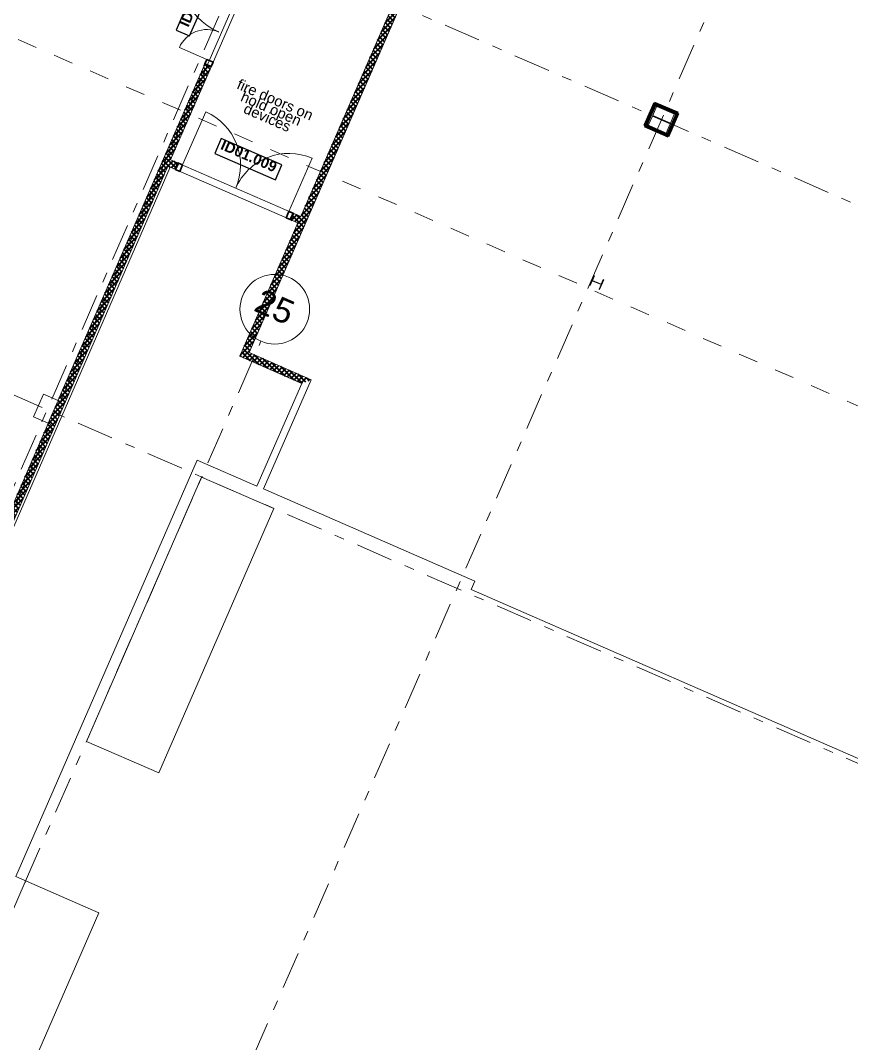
# Model space of a CAD drawing. Header units: millimetres. Extents: x -50172 to 258853, y -59787 to 25069.
# Drawn here: x 164136 to 176065, y -29388 to -14712 of the extents above; entities that cross this region are included whole.
import ezdxf
from ezdxf.enums import TextEntityAlignment as Align

# ---------------------------------------------------------------- set-up
doc = ezdxf.new("R2010")
doc.units = ezdxf.units.MM
doc.header["$MEASUREMENT"] = 0
doc.linetypes.add('Dashed', pattern=[564.444447, 282.222223, -282.222223])
doc.linetypes.add('Double Dashed', pattern=[1093.611073, 529.166651, -211.666656, 141.111112, -211.666656])
for name, color, linetype in [('A-25-M_Wall_Int', 7, 'Continuous'), ('A-95-MC_Marker_Section_P2.Marker', 7, 'Continuous'), ('COLUMN.IFC Import', 7, 'Continuous'), ('New_A-05-M_Gross_Int_Circulation', 7, 'Continuous'), ('New_A-15-MG_Structural_Grid_Phase_2', 7, 'Continuous'), ('New_A-20-M_Floor_Slab', 7, 'Continuous'), ('New_A-25-M_Wall_Int', 7, 'Continuous'), ('New_A-35-M_FFE-Zone', 7, 'Continuous'), ('New_ArchiCAD Door Markers', 7, 'Continuous'), ('New_ArchiCAD Doors', 7, 'Continuous')]:
    doc.layers.add(name, color=color, linetype=linetype)
for name, color, linetype, lineweight, true_color in [('A-25-M_Wall_Int_Pen_No__107', 7, 'Continuous', 15, 0xa6a6a6), ('A-25-M_Wall_Int_Pen_No__27', 7, 'Continuous', 50, 0x2a2a2a), ('New_A-05-M_Gross_Int_Circulation_Pen_No__74', 7, 'Continuous', 20, 0x606060), ('New_A-15-MG_Structural_Grid_Phase_2_Pen_No__222', 7, 'Continuous', 13, 0x65af33), ('New_A-35-M_FFE-Zone_Pen_No__74', 7, 'Continuous', 20, 0x606060), ('New_ArchiCAD Doors_Pen_No__43', 7, 'Continuous', 30, 0x444444), ('New_ArchiCAD Doors_Pen_No__63', 7, 'Continuous', 20, 0x606060)]:
    doc.layers.add(name, color=color, linetype=linetype, lineweight=lineweight, true_color=true_color)
for name, color, linetype, lineweight in [('A-95-MC_Marker_Section_P2.Marker_Pen_No__1', 7, 'Continuous', 13), ('COLUMN.IFC Import_Pen_No__2', 8, 'Continuous', 15), ('New_A-20-M_Floor_Slab_Pen_No__89', 8, 'Continuous', 20), ('New_A-25-M_Wall_Int_Pen_No__1', 7, 'Continuous', 13), ('New_A-25-M_Wall_Int_Pen_No__155', 5, 'Continuous', 35), ('New_A-95-P_Text_1_50_GA_Pen_No__1', 7, 'Continuous', 13), ('New_ArchiCAD Door Markers_Pen_No__1', 7, 'Continuous', 13), ('New_ArchiCAD Door Markers_Pen_No__5', 7, 'Continuous', 25), ('New_ArchiCAD Doors_Pen_No__1', 7, 'Continuous', 13), ('New_ArchiCAD Zone Stamps_Pen_No__6', 7, 'Continuous', 35), ('New_ArchiCAD Zone Stamps_Pen_No__9', 7, 'Continuous', 13)]:
    doc.layers.add(name, color=color, linetype=linetype, lineweight=lineweight)
doc.styles.add('GENERATED_STYLE_1', font='')
doc.styles.add('GENERATED_STYLE_2', font='')
doc.styles.add('GENERATED_STYLE_3', font='')
doc.styles.add('GENERATED_STYLE_4', font='')
doc.styles.get('GENERATED_STYLE_1').set_extended_font_data('Arial', bold=True)
doc.styles.get('GENERATED_STYLE_2').set_extended_font_data('Swis721 BT', bold=True)
doc.styles.get('GENERATED_STYLE_3').set_extended_font_data('Arial')
doc.styles.get('GENERATED_STYLE_4').set_extended_font_data('Swis721 BT')
pattern_1 = [(45, (168558.73, 0), (-35.35534, 35.35534), []), (135, (168558.73, 0), (35.35534, 35.35534), [])]

# ---------------------------------------------------------------- blocks, each defined once
blk = doc.blocks.new('Corridor 03-First_INB 1150_17_3', base_point=(171311, -8740))
at = {"layer": 'New_A-05-M_Gross_Int_Circulation_Pen_No__74', "linetype": 'Continuous'}
for p, q in [((172818, -1745), (166292, -16710)), ((168159, -17524), (173904, -4351)), ((166292, -16710), (168159, -17524))]:
    blk.add_line(p, q, dxfattribs=at)
at = {"layer": 'New_ArchiCAD Zone Stamps_Pen_No__6'}
for tag, height, style, p in [('ROOM_NAME', 250, 'GENERATED_STYLE_1', (169717, -9578)), ('zoneNameLine2', 250, 'GENERATED_STYLE_1', (170149, -9766)), ('measuredAreaCode', 200, 'GENERATED_STYLE_3', (170941, -10100)), ('DUMMY_650', 200, 'GENERATED_STYLE_3', (171289, -9303)), ('ROOM_NUMBER', 200, 'GENERATED_STYLE_3', (170581, -9943)), ('DUMMY_651', 133, 'GENERATED_STYLE_3', (171411, -9009)), ('DUMMY_649', 200, 'GENERATED_STYLE_3', (171075, -9793))]:
    blk.add_attdef(tag, text='', height=height, rotation=66.4404, dxfattribs=dict(at, style=style)).set_placement(p, align=Align.TOP_LEFT)
blk = doc.blocks.new('Corridor 01-First_INB 1151_18_3', base_point=(159318, -29522))
at = {"layer": 'New_A-05-M_Gross_Int_Circulation_Pen_No__74', "linetype": 'Continuous'}
for p, q in [((166286, -16816), (163370, -23503)), ((168118, -17615), (166286, -16816)), ((167285, -19529), (168118, -17615)), ((168174, -19917), (167285, -19529)), ((167531, -21392), (168174, -19917)), ((164071, -26991), (166674, -21019)), ((166674, -21019), (167531, -21392)), ((165260, -27512), (164071, -26991)), ((163538, -31463), (165260, -27512))]:
    blk.add_line(p, q, dxfattribs=at)
at = {"layer": 'New_ArchiCAD Zone Stamps_Pen_No__9'}
for tag, height, style, p in [('ROOM_NAME', 250, 'GENERATED_STYLE_1', (158537, -27985)), ('zoneNameLine2', 250, 'GENERATED_STYLE_1', (158349, -28418)), ('ROOM_NUMBER', 200, 'GENERATED_STYLE_3', (158161, -28838)), ('measuredAreaCode', 200, 'GENERATED_STYLE_3', (158003, -29198)), ('DUMMY_649', 200, 'GENERATED_STYLE_3', (158311, -29332)), ('DUMMY_650', 200, 'GENERATED_STYLE_3', (158940, -29607)), ('DUMMY_651', 133, 'GENERATED_STYLE_3', (159219, -29713))]:
    blk.add_attdef(tag, text='', height=height, rotation=336.4404, dxfattribs=dict(at, style=style)).set_placement(p, align=Align.TOP_LEFT)
blk = doc.blocks.new('Research space 1_INB 1103_20_3', base_point=(162001, -12753))
at = {"layer": 'New_A-35-M_FFE-Zone_Pen_No__74', "linetype": 'Continuous'}
for p, q in [((159203, -10027), (157821, -11313)), ((167550, -13666), (159203, -10027)), ((157400, -10860), (150703, -17143)), ((157821, -11313), (157400, -10860)), ((164711, -20177), (167550, -13666)), ((150703, -17143), (151167, -17642)), ((151167, -17642), (151507, -17326)), ((151507, -17326), (163647, -22618)), ((164325, -20396), (164467, -20071)), ((164467, -20071), (164711, -20177)), ((164569, -20502), (164325, -20396)), ((163647, -22618), (164569, -20502))]:
    blk.add_line(p, q, dxfattribs=at)
at = {"layer": 'New_ArchiCAD Zone Stamps_Pen_No__9'}
for tag, height, style, p in [('ROOM_NAME', 250, 'GENERATED_STYLE_1', (159505, -14912)), ('zoneNameLine2', 250, 'GENERATED_STYLE_1', (159316, -15344)), ('ROOM_NUMBER', 200, 'GENERATED_STYLE_3', (159128, -15765)), ('measuredAreaCode', 200, 'GENERATED_STYLE_3', (158971, -16125)), ('DUMMY_649', 200, 'GENERATED_STYLE_3', (159278, -16259)), ('DUMMY_650', 200, 'GENERATED_STYLE_3', (159889, -16525)), ('DUMMY_651', 133, 'GENERATED_STYLE_3', (160168, -16632))]:
    blk.add_attdef(tag, text='', height=height, rotation=336.4404, dxfattribs=dict(at, style=style)).set_placement(p, align=Align.TOP_LEFT)
blk = doc.blocks.new('Computer Lab D_INB 1102_21_3', base_point=(171496, -13266))
at = {"layer": 'New_A-35-M_FFE-Zone_Pen_No__74', "linetype": 'Continuous'}
for p, q in [((173995, -4392), (167417, -19476)), ((173094, -16223), (173237, -15896)), ((173237, -15896), (173575, -16043)), ((173575, -16043), (173432, -16370)), ((173432, -16370), (173094, -16223)), ((167417, -19476), (168307, -19864)), ((168307, -19864), (167623, -21432)), ((167623, -21432), (170656, -22755)), ((170656, -22755), (170603, -22876)), ((170603, -22876), (179250, -26646))]:
    blk.add_line(p, q, dxfattribs=at)
at = {"layer": 'New_ArchiCAD Zone Stamps_Pen_No__9'}
for tag, height, style, p in [('ROOM_NAME', 250, 'GENERATED_STYLE_1', (176836, -11737)), ('zoneNameLine2', 250, 'GENERATED_STYLE_1', (176648, -12169)), ('ROOM_NUMBER', 200, 'GENERATED_STYLE_3', (176460, -12590)), ('measuredAreaCode', 200, 'GENERATED_STYLE_3', (176303, -12950)), ('DUMMY_649', 200, 'GENERATED_STYLE_3', (176610, -13084)), ('DUMMY_650', 200, 'GENERATED_STYLE_3', (177239, -13359)), ('DUMMY_651', 133, 'GENERATED_STYLE_3', (177518, -13465))]:
    blk.add_attdef(tag, text='', height=height, rotation=336.4404, dxfattribs=dict(at, style=style)).set_placement(p, align=Align.TOP_LEFT)
blk = doc.blocks.new('Slab_4_3', base_point=(147233, -27555))
at = {"layer": 'New_A-20-M_Floor_Slab_Pen_No__89', "linetype": 'Continuous', "flags": 128}
blk.add_lwpolyline([(165083, -25054), (166737, -21261), (167775, -21714), (166121, -25507)], close=True, dxfattribs=at)
blk = doc.blocks.new('Door Stamp 17[8]_3', base_point=(167186, -17209))
at = {"layer": 'New_ArchiCAD Door Markers_Pen_No__5', "linetype": 'Continuous'}
for p, q in [((167019, -16404), (166925, -16620)), ((167890, -16783), (167019, -16404)), ((166925, -16620), (167795, -16999)), ((166925, -16620), (167795, -16999)), ((167795, -16999), (167890, -16783))]:
    blk.add_line(p, q, dxfattribs=at)
at = {"layer": 'New_ArchiCAD Door Markers_Pen_No__1', "style": 'GENERATED_STYLE_1'}
blk.add_attdef('AC_WIDO_ID', text='', height=150, rotation=336.4404, dxfattribs=at).set_placement((166978, -16594), align=Align.BOTTOM_LEFT)
blk = doc.blocks.new('Double Door 19[8]_3', base_point=(168559, 0))
at = {"layer": 'New_ArchiCAD Doors_Pen_No__1', "linetype": 'Continuous'}
for p, q in [((166357, -16847), (166363, -16834)), ((166363, -16834), (166364, -16831)), ((166364, -16831), (166389, -16772)), ((166389, -16772), (166391, -16769)), ((166391, -16769), (166397, -16756)), ((168016, -17571), (168022, -17557)), ((168022, -17557), (168023, -17554)), ((168023, -17554), (168048, -17496)), ((168048, -17496), (168050, -17493)), ((168050, -17493), (168056, -17479))]:
    blk.add_line(p, q, dxfattribs=at)
at = {"layer": 'New_ArchiCAD Doors_Pen_No__43', "linetype": 'Continuous'}
for p, q in [((166397, -16756), (166357, -16847)), ((166363, -16850), (166357, -16847)), ((166403, -16758), (166363, -16850)), ((166363, -16850), (166423, -16876)), ((166403, -16758), (166397, -16756)), ((166463, -16785), (166403, -16758)), ((166423, -16876), (166463, -16785)), ((167989, -17450), (167949, -17542)), ((168049, -17476), (167989, -17450)), ((167949, -17542), (168009, -17568)), ((168009, -17568), (168049, -17476)), ((168009, -17568), (168016, -17571)), ((168056, -17479), (168016, -17571)), ((168049, -17476), (168056, -17479))]:
    blk.add_line(p, q, dxfattribs=at)
at = {"layer": 'New_ArchiCAD Doors_Pen_No__63', "linetype": 'Continuous'}
for p, q in [((166463, -16785), (166796, -16022)), ((167989, -17450), (168321, -16687))]:
    blk.add_line(p, q, dxfattribs=at)
for centre, start, end in [((166463, -16785), 336.4404, 66.4404), ((167989, -17450), 66.4404, 156.4404)]:
    blk.add_arc(centre, 832, start, end, dxfattribs=at)
at = {"layer": 'New_ArchiCAD Door Markers'}
ref = blk.add_blockref('Door Stamp 17[8]_3', (167186, -17209), dxfattribs=at)
ref.add_attrib('AC_WIDO_ID', 'ID01.009', dxfattribs={"layer": 'New_ArchiCAD Door Markers_Pen_No__1', "color": 7, "height": 150, "rotation": 336.4404, "style": 'GENERATED_STYLE_1'}).set_placement((166978, -16594), align=Align.BOTTOM_LEFT)
blk = doc.blocks.new('Wall_130_3', base_point=(168211, -17656))
at = {"layer": 'New_A-25-M_Wall_Int_Pen_No__155', "linetype": 'Continuous'}
h = blk.add_hatch(dxfattribs=at)
h.set_pattern_fill('Grid_5x5_Diagonal_0003', color=256, style=0, pattern_type=2)
h.set_pattern_definition(pattern_1)
h.paths.add_polyline_path([(166259, -16788), (166253, -16802), (166357, -16847), (166363, -16834), (166364, -16831), (166389, -16772), (166391, -16769), (166397, -16756), (166292, -16710), (166286, -16724), (166285, -16727), (166260, -16785)])
h = blk.add_hatch(dxfattribs=at)
h.set_pattern_fill('Grid_5x5_Diagonal_0003', color=256, style=0, pattern_type=2)
h.set_pattern_definition(pattern_1)
h.paths.add_polyline_path([(168022, -17557), (168016, -17571), (168119, -17616), (168125, -17602), (168127, -17599), (168152, -17541), (168153, -17538), (168159, -17524), (168056, -17479), (168050, -17493), (168048, -17496), (168023, -17554)])
at = {"layer": 'New_A-25-M_Wall_Int_Pen_No__1', "linetype": 'Continuous'}
for p, q in [((166357, -16847), (166363, -16834)), ((166363, -16834), (166364, -16831)), ((166364, -16831), (166389, -16772)), ((166389, -16772), (166391, -16769)), ((166391, -16769), (166397, -16756)), ((168016, -17571), (168022, -17557)), ((168022, -17557), (168023, -17554)), ((168023, -17554), (168048, -17496)), ((168048, -17496), (168050, -17493)), ((168050, -17493), (168056, -17479))]:
    blk.add_line(p, q, dxfattribs=at)
at = {"layer": 'New_A-25-M_Wall_Int_Pen_No__1', "linetype": 'Continuous', "flags": 128}
for points in [[(166397, -16756), (166292, -16710)], [(166253, -16802), (166357, -16847)], [(168016, -17571), (168119, -17616)], [(168159, -17524), (168056, -17479)]]:
    blk.add_lwpolyline(points, dxfattribs=at)
at = {"layer": 'New_ArchiCAD Doors', "color": 251, "linetype": 'Continuous', "lineweight": 20, "true_color": 0x606060}
blk.add_blockref('Double Door 19[8]_3', (168559, 0), dxfattribs=at)
blk = doc.blocks.new('Wall_131_3', base_point=(168174, -19917))
at = {"layer": 'New_A-25-M_Wall_Int_Pen_No__155', "linetype": 'Continuous'}
h = blk.add_hatch(dxfattribs=at)
h.set_pattern_fill('Grid_5x5_Diagonal_0003', color=256, style=0, pattern_type=2)
h.set_pattern_definition(pattern_1)
h.paths.add_polyline_path([(167305, -19521), (167285, -19529), (168174, -19917), (168194, -19909), (168198, -19907), (168223, -19897), (168256, -19884), (168282, -19874), (168286, -19873), (168306, -19865), (167417, -19477), (167397, -19485), (167393, -19486), (167367, -19497), (167334, -19510), (167309, -19520)])
at = {"layer": 'New_A-25-M_Wall_Int_Pen_No__1', "linetype": 'Continuous', "flags": 128}
for points in [[(168306, -19865), (167417, -19477)], [(167285, -19529), (168174, -19917)]]:
    blk.add_lwpolyline(points, dxfattribs=at)
blk = doc.blocks.new('Wall_135_3', base_point=(167377, -19569))
at = {"layer": 'New_A-25-M_Wall_Int_Pen_No__155', "linetype": 'Continuous'}
h = blk.add_hatch(dxfattribs=at)
h.set_pattern_fill('Grid_5x5_Diagonal_0003', color=256, style=0, pattern_type=2)
h.set_pattern_definition(pattern_1)
h.paths.add_polyline_path([(167285, -19529), (167305, -19521), (167309, -19520), (167334, -19510), (167367, -19497), (167393, -19486), (167397, -19485), (167417, -19477), (173956, -4482), (173948, -4462), (173946, -4458), (173936, -4432), (173923, -4399), (173913, -4374), (173912, -4370), (173904, -4351), (168159, -17524), (168153, -17538), (168152, -17541), (168127, -17599), (168125, -17602), (168119, -17616)])
at = {"layer": 'New_A-25-M_Wall_Int_Pen_No__1', "linetype": 'Continuous', "flags": 128}
for points in [[(173904, -4351), (168159, -17524)], [(167417, -19477), (173956, -4482)], [(168119, -17616), (167285, -19529)]]:
    blk.add_lwpolyline(points, dxfattribs=at)
blk = doc.blocks.new('Door Stamp 17[16]_3', base_point=(167175, -14686))
at = {"layer": 'New_ArchiCAD Door Markers_Pen_No__5', "linetype": 'Continuous'}
for p, q in [((166760, -13953), (166369, -14849)), ((166564, -14933), (166954, -14038)), ((166564, -14933), (166954, -14038)), ((166954, -14038), (166760, -13953)), ((166369, -14849), (166564, -14933))]:
    blk.add_line(p, q, dxfattribs=at)
at = {"layer": 'New_ArchiCAD Door Markers_Pen_No__1', "style": 'GENERATED_STYLE_2'}
blk.add_attdef('AC_WIDO_ID', text='', height=150, rotation=66.4404, dxfattribs=at).set_placement((166587, -14835), align=Align.BOTTOM_LEFT)
blk = doc.blocks.new('Double Door Asymmetric 19[15]_3', base_point=(168559, 0))
at = {"layer": 'New_ArchiCAD Doors_Pen_No__1', "linetype": 'Continuous'}
for p, q in [((167399, -13960), (167385, -13954)), ((167402, -13962), (167399, -13960)), ((167420, -13970), (167402, -13962)), ((167443, -13980), (167420, -13970)), ((167460, -13987), (167443, -13980)), ((167463, -13988), (167460, -13987)), ((167477, -13994), (167463, -13988)), ((166795, -15345), (166782, -15339)), ((166798, -15346), (166795, -15345)), ((166816, -15354), (166798, -15346)), ((166839, -15364), (166816, -15354)), ((166857, -15371), (166839, -15364)), ((166859, -15373), (166857, -15371)), ((166873, -15379), (166859, -15373))]:
    blk.add_line(p, q, dxfattribs=at)
at = {"layer": 'New_ArchiCAD Doors_Pen_No__43', "linetype": 'Continuous'}
for p, q in [((167382, -13961), (167356, -14021)), ((167356, -14021), (167448, -14061)), ((167382, -13961), (167385, -13954)), ((167474, -14001), (167382, -13961)), ((167385, -13954), (167477, -13994)), ((167448, -14061), (167474, -14001)), ((167474, -14001), (167477, -13994)), ((166784, -15332), (166782, -15339)), ((166782, -15339), (166873, -15379)), ((166811, -15272), (166784, -15332)), ((166784, -15332), (166876, -15372)), ((166902, -15312), (166811, -15272)), ((166876, -15372), (166873, -15379)), ((166876, -15372), (166902, -15312))]:
    blk.add_line(p, q, dxfattribs=at)
at = {"layer": 'New_ArchiCAD Doors_Pen_No__63', "linetype": 'Continuous'}
for p, q in [((167356, -14021), (166500, -13648)), ((166811, -15272), (166417, -15100))]:
    blk.add_line(p, q, dxfattribs=at)
for centre, radius, start, end in [((167356, -14021), 934, 156.4404, 246.4404), ((166811, -15272), 430, 66.4404, 156.4404)]:
    blk.add_arc(centre, radius, start, end, dxfattribs=at)
at = {"layer": 'New_ArchiCAD Door Markers'}
ref = blk.add_blockref('Door Stamp 17[16]_3', (167175, -14686), dxfattribs=at)
ref.add_attrib('AC_WIDO_ID', 'ID01.008', dxfattribs={"layer": 'New_ArchiCAD Door Markers_Pen_No__1', "color": 7, "height": 150, "rotation": 66.4404, "style": 'GENERATED_STYLE_2'}).set_placement((166587, -14835), align=Align.BOTTOM_LEFT)
blk = doc.blocks.new('Wall_156_3', base_point=(167594, -13726))
at = {"layer": 'A-25-M_Wall_Int_Pen_No__107', "linetype": 'Continuous'}
for points in [[(167399, -13960), (167405, -13947), (167391, -13941), (167385, -13954)], [(164683, -20190), (164689, -20176), (164675, -20170), (164669, -20184)], [(164547, -20501), (164553, -20487), (164539, -20481), (164533, -20495)]]:
    blk.add_hatch(color=256, dxfattribs=at).paths.add_polyline_path(points)
at = {"layer": 'New_A-25-M_Wall_Int_Pen_No__155', "linetype": 'Continuous'}
h = blk.add_hatch(dxfattribs=at)
h.set_pattern_fill('Grid_5x5_Diagonal_0003', color=256, style=0, pattern_type=2)
h.set_pattern_definition(pattern_1)
h.paths.add_polyline_path([(167391, -13941), (167405, -13947), (167399, -13960), (167402, -13962), (167420, -13970), (167443, -13980), (167460, -13987), (167463, -13988), (167477, -13994), (167594, -13726), (167580, -13720), (167577, -13719), (167560, -13711), (167537, -13701), (167519, -13693), (167516, -13692), (167502, -13686), (167501, -13689), (167475, -13747), (167474, -13750), (167468, -13764)])
h = blk.add_hatch(dxfattribs=at)
h.set_pattern_fill('Grid_5x5_Diagonal_0003', color=256, style=0, pattern_type=2)
h.set_pattern_definition(pattern_1)
h.paths.add_polyline_path([(163574, -22695), (163285, -23357), (163293, -23376), (163294, -23380), (163305, -23407), (163318, -23440), (163328, -23465), (163329, -23469), (163337, -23488), (166253, -16802), (166259, -16788), (166260, -16785), (166285, -16727), (166286, -16724), (166292, -16710), (166873, -15379), (166859, -15373), (166857, -15371), (166839, -15364), (166816, -15354), (166798, -15346), (166795, -15345), (166782, -15339), (164675, -20170), (164689, -20176), (164683, -20190), (164669, -20184), (164539, -20481), (164553, -20487), (164547, -20501), (164533, -20495), (163614, -22603), (163608, -22617), (163607, -22620), (163599, -22638), (163589, -22661), (163581, -22679), (163580, -22681)])
at = {"layer": 'New_A-25-M_Wall_Int_Pen_No__1', "linetype": 'Continuous'}
for p, q in [((167399, -13960), (167385, -13954)), ((167402, -13962), (167399, -13960)), ((167420, -13970), (167402, -13962)), ((167443, -13980), (167420, -13970)), ((167460, -13987), (167443, -13980)), ((167463, -13988), (167460, -13987)), ((167477, -13994), (167463, -13988)), ((166795, -15345), (166782, -15339)), ((166798, -15346), (166795, -15345)), ((166816, -15354), (166798, -15346)), ((166839, -15364), (166816, -15354)), ((166857, -15371), (166839, -15364)), ((166859, -15373), (166857, -15371)), ((166873, -15379), (166859, -15373))]:
    blk.add_line(p, q, dxfattribs=at)
at = {"layer": 'New_A-25-M_Wall_Int_Pen_No__1', "linetype": 'Continuous', "flags": 128}
for points in [[(167468, -13764), (167391, -13941)], [(167477, -13994), (167594, -13726)], [(167516, -13692), (167502, -13686)], [(167560, -13711), (167536, -13701)], [(166782, -15339), (164675, -20170)], [(166292, -16710), (166873, -15379)], [(163337, -23488), (166253, -16802)], [(164669, -20184), (164539, -20481)], [(164533, -20495), (163614, -22603)], [(163574, -22695), (163285, -23357)]]:
    blk.add_lwpolyline(points, dxfattribs=at)
at = {"layer": 'New_ArchiCAD Doors', "color": 251, "linetype": 'Continuous', "lineweight": 20, "true_color": 0x606060}
blk.add_blockref('Double Door Asymmetric 19[15]_3', (168559, 0), dxfattribs=at)
blk = doc.blocks.new('Wall_186_3', base_point=(173094, -16223))
at = {"layer": 'A-25-M_Wall_Int_Pen_No__107', "linetype": 'Continuous'}
blk.add_hatch(color=256, dxfattribs=at).paths.add_polyline_path([(173094, -16223), (173432, -16370), (173425, -16351), (173114, -16215)])
at = {"layer": 'A-25-M_Wall_Int_Pen_No__27', "linetype": 'Continuous', "flags": 128}
for points in [[(173094, -16223), (173432, -16370)], [(173425, -16351), (173114, -16215)]]:
    blk.add_lwpolyline(points, dxfattribs=at)
blk = doc.blocks.new('Wall_187_3', base_point=(173432, -16370))
at = {"layer": 'A-25-M_Wall_Int_Pen_No__107', "linetype": 'Continuous'}
blk.add_hatch(color=256, dxfattribs=at).paths.add_polyline_path([(173432, -16370), (173575, -16043), (173555, -16051), (173425, -16351)])
at = {"layer": 'A-25-M_Wall_Int_Pen_No__27', "linetype": 'Continuous', "flags": 128}
for points in [[(173555, -16051), (173425, -16351)], [(173432, -16370), (173575, -16043)]]:
    blk.add_lwpolyline(points, dxfattribs=at)
blk = doc.blocks.new('Wall_188_3', base_point=(173575, -16043))
at = {"layer": 'A-25-M_Wall_Int_Pen_No__107', "linetype": 'Continuous'}
blk.add_hatch(color=256, dxfattribs=at).paths.add_polyline_path([(173575, -16043), (173237, -15896), (173244, -15916), (173555, -16051)])
at = {"layer": 'A-25-M_Wall_Int_Pen_No__27', "linetype": 'Continuous', "flags": 128}
for points in [[(173575, -16043), (173237, -15896)], [(173244, -15916), (173555, -16051)]]:
    blk.add_lwpolyline(points, dxfattribs=at)
blk = doc.blocks.new('Wall_189_3', base_point=(173237, -15896))
at = {"layer": 'A-25-M_Wall_Int_Pen_No__107', "linetype": 'Continuous'}
blk.add_hatch(color=256, dxfattribs=at).paths.add_polyline_path([(173237, -15896), (173094, -16223), (173114, -16215), (173244, -15916)])
at = {"layer": 'A-25-M_Wall_Int_Pen_No__27', "linetype": 'Continuous', "flags": 128}
for points in [[(173237, -15896), (173094, -16223)], [(173114, -16215), (173244, -15916)]]:
    blk.add_lwpolyline(points, dxfattribs=at)
blk = doc.blocks.new('Column 35')
at = {"layer": 'COLUMN.IFC Import_Pen_No__2', "linetype": 'Continuous'}
for p, q in [((-2.892, 76.2), (-76.1, 76.2)), ((-76.1, 76.2), (-76.1, 69.4)), ((-76.1, 69.4), (-2.9, 69.4)), ((-2.9, 69.4), (-2.892, 76.2)), ((-2.9, 57.8), (-2.9, 69.4)), ((-2.9, -69.4), (-2.9, 57.8)), ((-2.892, 76.2), (76.1, 76.2)), ((76.1, 69.4), (2.9, 69.4)), ((2.9, 69.4), (2.9, -69.4)), ((76.1, 76.2), (76.1, 69.4)), ((-76.1, -76.2), (-76.1, -69.4)), ((-76.1, -69.4), (-2.9, -69.4)), ((76.1, -76.2), (-76.1, -76.2)), ((2.9, -69.4), (76.1, -69.4)), ((76.1, -69.4), (76.1, -76.2))]:
    blk.add_line(p, q, dxfattribs=at)
blk = doc.blocks.new('Column 8')
at = {"layer": 'COLUMN.IFC Import_Pen_No__2', "linetype": 'Continuous'}
for p, q in [((-153.7, 157.25), (153.7, 157.25)), ((-153.7, 138.55), (-153.7, 157.25)), ((153.7, 157.25), (153.7, 138.55)), ((-6, 138.55), (-153.7, 138.55)), ((-6, -138.55), (-6, 138.55)), ((6, 138.55), (6, -138.55)), ((153.7, 138.55), (6, 138.55)), ((-153.7, -138.55), (-6, -138.55)), ((-153.7, -157.25), (-153.7, -138.55)), ((6, -138.55), (153.7, -138.55)), ((153.7, -138.55), (153.7, -157.25)), ((153.7, -157.25), (-153.7, -157.25))]:
    blk.add_line(p, q, dxfattribs=at)
blk = doc.blocks.new('Standard grid marker[20]_3', base_point=(184396, -20956))
at = {"layer": 'New_A-15-MG_Structural_Grid_Phase_2_Pen_No__222', "linetype": 'Double Dashed'}
blk.add_line((183749, -20674), (154944, -8114), dxfattribs=at)
at = {"layer": 'New_A-15-MG_Structural_Grid_Phase_2_Pen_No__222', "style": 'GENERATED_STYLE_4'}
for tag, p in [('AC_MarkerText_1_1', (153839, -7589)), ('AC_MarkerText_1_0', (184854, -21113))]:
    blk.add_attdef(tag, text='', height=350, rotation=336.4404, dxfattribs=at).set_placement(p, align=Align.MIDDLE_CENTER)
blk = doc.blocks.new('Standard grid marker[23]_3', base_point=(195435, -33775))
at = {"layer": 'New_A-15-MG_Structural_Grid_Phase_2_Pen_No__222', "linetype": 'Double Dashed'}
blk.add_line((194519, -33375), (151907, -14794), dxfattribs=at)
at = {"layer": 'New_A-15-MG_Structural_Grid_Phase_2_Pen_No__222', "style": 'GENERATED_STYLE_4'}
for tag, p in [('AC_MarkerText_1_1', (150532, -14152)), ('AC_MarkerText_1_0', (195893, -33931))]:
    blk.add_attdef(tag, text='', height=350, rotation=336.4404, dxfattribs=at).set_placement(p, align=Align.MIDDLE_CENTER)
blk = doc.blocks.new('Standard grid marker[25]_3', base_point=(180738, 840))
at = {"layer": 'New_A-15-MG_Structural_Grid_Phase_2_Pen_No__222', "linetype": 'Double Dashed'}
blk.add_line((180359, -29), (166089, -32755), dxfattribs=at)
at = {"layer": 'New_A-15-MG_Structural_Grid_Phase_2_Pen_No__222', "style": 'GENERATED_STYLE_4'}
for tag, p in [('AC_MarkerText_1_0', (180365, 1585)), ('AC_MarkerText_1_1', (164937, -33797))]:
    blk.add_attdef(tag, text='', height=350, rotation=336.4404, dxfattribs=at).set_placement(p, align=Align.MIDDLE_CENTER)
blk = doc.blocks.new('Standard grid marker[26]_3', base_point=(159015, -32918))
at = {"layer": 'New_A-15-MG_Structural_Grid_Phase_2_Pen_No__222', "linetype": 'Double Dashed'}
blk.add_line((159777, -31172), (173957, 1348), dxfattribs=at)
at = {"layer": 'New_A-15-MG_Structural_Grid_Phase_2_Pen_No__222', "style": 'GENERATED_STYLE_4'}
for tag, p in [('AC_MarkerText_1_1', (174088, 3955)), ('AC_MarkerText_1_0', (157986, -32973))]:
    blk.add_attdef(tag, text='', height=350, rotation=336.4404, dxfattribs=at).set_placement(p, align=Align.MIDDLE_CENTER)
blk = doc.blocks.new('Standard grid marker[28]_3', base_point=(156690, -44303))
at = {"layer": 'New_A-15-MG_Structural_Grid_Phase_2_Pen_No__222', "linetype": 'Double Dashed'}
for p, q in [((164204, -27070), (167587, -19313)), ((160072, -36546), (164204, -27070))]:
    blk.add_line(p, q, dxfattribs=at)
at = {"layer": 'New_A-15-MG_Structural_Grid_Phase_2_Pen_No__222', "linetype": 'Continuous'}
blk.add_circle((167787, -18854), 500, dxfattribs=at)
at = {"layer": 'New_A-15-MG_Structural_Grid_Phase_2_Pen_No__222', "linetype": 'Double Dashed'}
blk.add_point((164204, -27070), dxfattribs=at)
blk.add_point((164204, -27070), dxfattribs=at)
at = {"layer": 'New_A-15-MG_Structural_Grid_Phase_2_Pen_No__222', "style": 'GENERATED_STYLE_4'}
for tag, p in [('AC_MarkerText_1_1', (167787, -18818)), ('AC_MarkerText_1_0', (156490, -44724))]:
    blk.add_attdef(tag, text='', height=350, rotation=336.4404, dxfattribs=at).set_placement(p, align=Align.MIDDLE_CENTER)
blk = doc.blocks.new('Cutting Plane_1_3', base_point=(184252, -23771))
at = {"layer": 'A-95-MC_Marker_Section_P2.Marker_Pen_No__1', "linetype": 'Dashed'}
blk.add_line((184023, -23671), (154489, -10793), dxfattribs=at)

msp = doc.modelspace()

# ---------------------------------------------------------------- block references
at = {"layer": 'A-25-M_Wall_Int', "color": 250, "lineweight": 50, "true_color": 0x2a2a2a}
for name, p in [('Wall_189_3', (173236.6, -15895.9)), ('Wall_188_3', (173574.9, -16043.4)), ('Wall_187_3', (173432.3, -16370.5)), ('Wall_186_3', (173094, -16222.9))]:
    msp.add_blockref(name, p, dxfattribs=at)
at = {"layer": 'A-95-MC_Marker_Section_P2.Marker'}
msp.add_blockref('Cutting Plane_1_3', (184252, -23770.8), dxfattribs=at)
at = {"layer": 'COLUMN.IFC Import', "linetype": 'Continuous', "zscale": 1000, "rotation": 66.44041158398767}
for name, p in [('Column 8', (173336.7, -16133.8)), ('Column 35', (172407.6, -18470.4))]:
    msp.add_blockref(name, p, dxfattribs=at)
at = {"layer": 'New_A-05-M_Gross_Int_Circulation', "linetype": 'Continuous'}
for name, p in [('Corridor 03-First_INB 1150_17_3', (171310.9, -8740.1)), ('Corridor 01-First_INB 1151_18_3', (159317.9, -29522.2))]:
    msp.add_blockref(name, p, dxfattribs=at)
at = {"layer": 'New_A-15-MG_Structural_Grid_Phase_2', "color": 8, "linetype": 'Continuous', "lineweight": 15}
for name, p in [('Standard grid marker[26]_3', (159015.1, -32918)), ('Standard grid marker[25]_3', (180738.2, 840.1)), ('Standard grid marker[20]_3', (184395.7, -20956.1)), ('Standard grid marker[23]_3', (195435.1, -33774.9))]:
    msp.add_blockref(name, p, dxfattribs=at)
ref = msp.add_blockref('Standard grid marker[28]_3', (156690, -44302.7), dxfattribs=at)
ref.add_attrib('AC_MarkerText_1_1', '25', dxfattribs={"layer": 'New_A-15-MG_Structural_Grid_Phase_2_Pen_No__222', "color": 85, "true_color": 0x65af33, "height": 350, "rotation": 336.44041, "style": 'GENERATED_STYLE_4'}).set_placement((167786.7, -18817.6), align=Align.MIDDLE_CENTER)
at = {"layer": 'New_A-20-M_Floor_Slab', "color": 8, "linetype": 'Continuous', "lineweight": 20}
msp.add_blockref('Slab_4_3', (147232.5, -27554.7), dxfattribs=at)
at = {"layer": 'New_A-25-M_Wall_Int', "color": 250, "lineweight": 50, "true_color": 0x2a2a2a}
for name, p in [('Wall_135_3', (167377, -19568.8)), ('Wall_156_3', (167593.8, -13725.8)), ('Wall_130_3', (168211.1, -17655.9)), ('Wall_131_3', (168174.5, -19916.5))]:
    msp.add_blockref(name, p, dxfattribs=at)
at = {"layer": 'New_A-35-M_FFE-Zone', "linetype": 'Continuous'}
msp.add_blockref('Computer Lab D_INB 1102_21_3', (171496.3, -13266.4), dxfattribs=at)
ref = msp.add_blockref('Research space 1_INB 1103_20_3', (162001.4, -12752.9), dxfattribs=at)
ref.add_attrib('ROOM_NAME', 'Research space 1', dxfattribs={"layer": 'New_ArchiCAD Zone Stamps_Pen_No__9', "color": 7, "height": 250, "rotation": 336.44041, "style": 'GENERATED_STYLE_1'}).set_placement((159504.5, -14911.9), align=Align.TOP_LEFT)
ref.add_attrib('ROOM_NUMBER', 'INB 1103', dxfattribs={"layer": 'New_ArchiCAD Zone Stamps_Pen_No__9', "color": 7, "height": 200, "rotation": 336.44041, "style": 'GENERATED_STYLE_3'}).set_placement((159127.7, -15764.8), align=Align.TOP_LEFT)
ref.add_attrib('zoneNameLine2', 'ID. FF577', dxfattribs={"layer": 'New_ArchiCAD Zone Stamps_Pen_No__9', "color": 7, "height": 250, "rotation": 336.44041, "style": 'GENERATED_STYLE_1'}).set_placement((159316.1, -15344.1), align=Align.TOP_LEFT)
ref.add_attrib('measuredAreaCode', 'A: ', dxfattribs={"layer": 'New_ArchiCAD Zone Stamps_Pen_No__9', "color": 7, "height": 200, "rotation": 336.44041, "style": 'GENERATED_STYLE_3'}).set_placement((158970.6, -16124.9), align=Align.TOP_LEFT)
ref.add_attrib('DUMMY_649', '115.1', dxfattribs={"layer": 'New_ArchiCAD Zone Stamps_Pen_No__9', "color": 7, "height": 200, "rotation": 336.44041, "style": 'GENERATED_STYLE_3'}).set_placement((159278, -16258.9), align=Align.TOP_LEFT)
ref.add_attrib('DUMMY_650', ' m', dxfattribs={"layer": 'New_ArchiCAD Zone Stamps_Pen_No__9', "color": 7, "height": 200, "rotation": 336.44041, "style": 'GENERATED_STYLE_3'}).set_placement((159888.5, -16525.1), align=Align.TOP_LEFT)
ref.add_attrib('DUMMY_651', '2', dxfattribs={"layer": 'New_ArchiCAD Zone Stamps_Pen_No__9', "color": 7, "height": 133.3, "rotation": 336.44041, "style": 'GENERATED_STYLE_3'}).set_placement((160167.8, -16631.7), align=Align.TOP_LEFT)

# ---------------------------------------------------------------- texts
at = {"layer": 'New_A-95-P_Text_1_50_GA_Pen_No__1', "linetype": 'Continuous', "insert": (167821.5, -15778.8), "char_height": 150, "width": 1419.58, "attachment_point": 2, "rotation": 336.44041, "line_spacing_factor": 0.56024, "style": 'GENERATED_STYLE_4'}
msp.add_mtext('\\A1;{\\fSwis721 BT|b0|i0|c0|p34;\\C5;fire doors on hold open devices}', dxfattribs=at)

doc.saveas('drawing.dxf')
